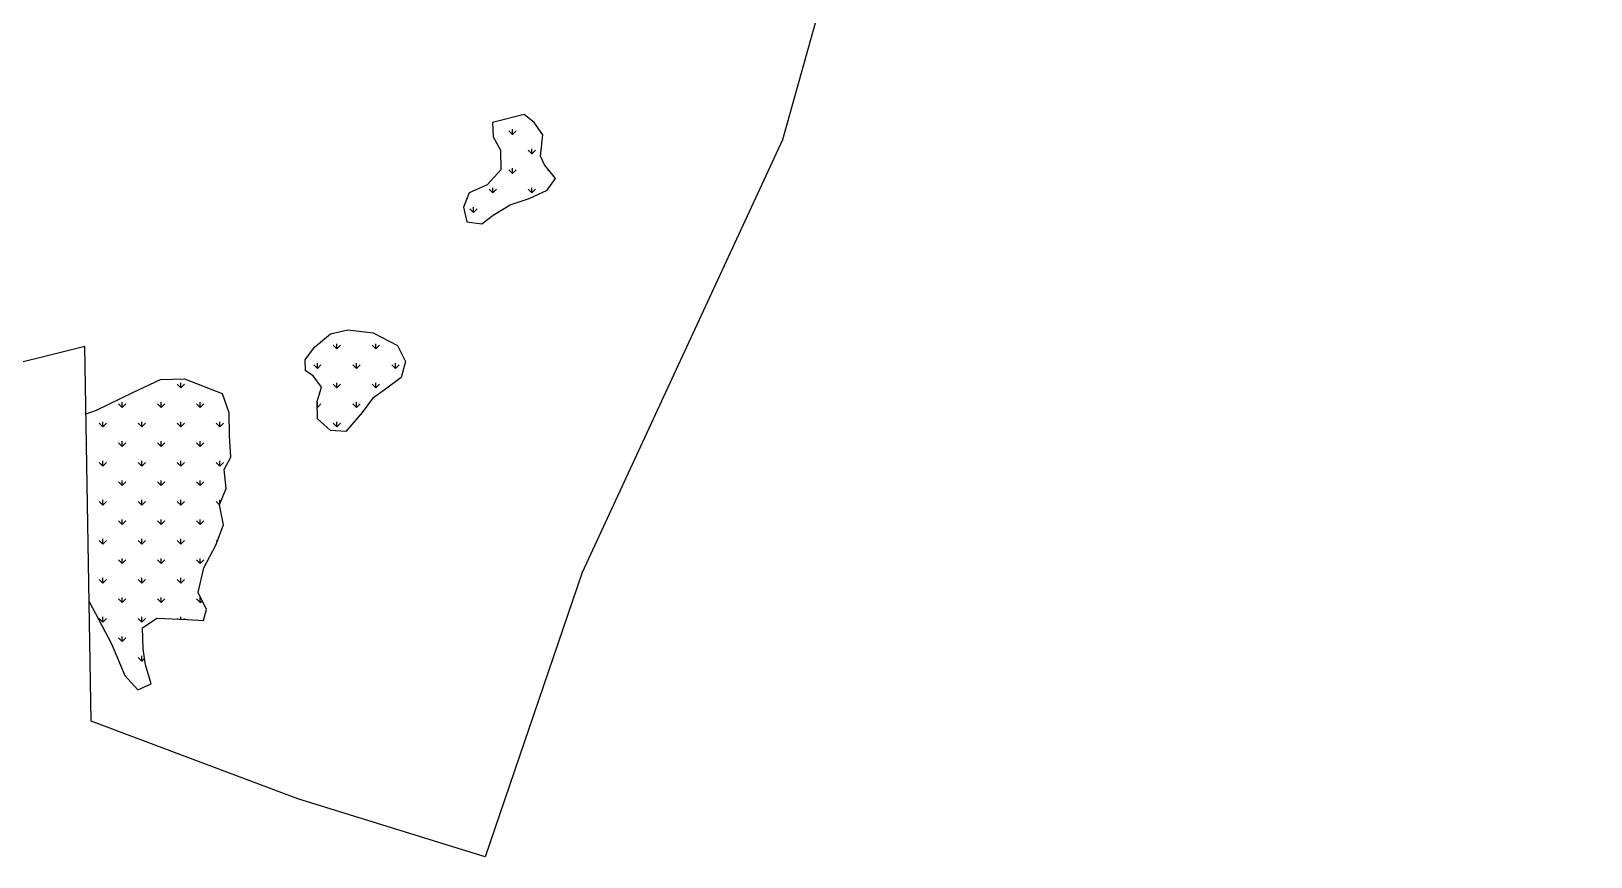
# Model space of a CAD drawing. Header units: metres. Extents: x 266585 to 279238, y 2117616 to 2136108.
# Drawn here: x 268336 to 269772, y 2117616 to 2118376 of the extents above; entities that cross this region are included whole.
import ezdxf

# ---------------------------------------------------------------- set-up
doc = ezdxf.new("R2010")
doc.units = ezdxf.units.M
doc.layers.add('MANGROOVES', color=112, linetype='Continuous')
doc.layers.add('village', color=3, linetype='Continuous')

msp = doc.modelspace()

# ---------------------------------------------------------------- hatches: boundary and pattern name
at = {"layer": 'MANGROOVES'}
h = msp.add_hatch(dxfattribs=at)
h.set_pattern_fill('GRASS', color=256)
h.paths.add_polyline_path([(268808.7, 2118252.6), (268804.9, 2118260.6), (268807, 2118280.3), (268799.2, 2118291.7), (268790, 2118299), (268760.7, 2118291.8), (268761.2, 2118278.6), (268768.1, 2118266.3), (268768.4, 2118248), (268755.7, 2118234.2), (268739.2, 2118227.1), (268734.1, 2118213.8), (268737.2, 2118200.1), (268750.9, 2118198.3), (268761.4, 2118206.4), (268777.1, 2118215.9), (268794.5, 2118221.7), (268811.1, 2118229.4), (268818.6, 2118240)])
h = msp.add_hatch(dxfattribs=at)
h.set_pattern_fill('GRASS', color=256)
h.paths.add_polyline_path([(268680.5, 2118071.7), (268673.2, 2118086.3), (268650.9, 2118098.2), (268627.5, 2118100.7), (268611.6, 2118097), (268596.9, 2118085), (268588.2, 2118073.3), (268588.7, 2118063), (268595.6, 2118058.6), (268603.3, 2118047.9), (268599.2, 2118034.9), (268599.6, 2118018.8), (268611.6, 2118008), (268625.8, 2118007.2), (268640.7, 2118024.6), (268650.3, 2118037.5), (268662.2, 2118046.1), (268676.7, 2118056.8)])
h = msp.add_hatch(dxfattribs=at)
h.set_pattern_fill('GRASS', color=256)
h.paths.add_polyline_path([(268513.8, 2117972.2), (268519.8, 2117983.7), (268518.6, 2118003.6), (268518.4, 2118024.4), (268512.3, 2118041.9), (268477.6, 2118055.5), (268454.8, 2118054.9), (268429.9, 2118043.2), (268395.8, 2118026.7), (268386.4, 2118023.2), (268389.4, 2117850.8), (268410.1, 2117811.8), (268422.3, 2117782.5), (268434.2, 2117769.3), (268446.4, 2117774.9), (268441.3, 2117792.4), (268439.1, 2117807), (268438.4, 2117826.4), (268451.6, 2117835.4), (268479.7, 2117834), (268494.8, 2117833.3), (268497.3, 2117843.5), (268489.8, 2117859.1), (268495, 2117881.8), (268506, 2117902.5), (268513.1, 2117921.3), (268509.4, 2117939.8), (268515.5, 2117954.7)])

# ---------------------------------------------------------------- linework, layer by layer
at = {"layer": 'MANGROOVES', "flags": 128}
for points in [[(268750.9, 2118198.3), (268761.4, 2118206.4), (268777.1, 2118215.9), (268794.5, 2118221.7), (268811.1, 2118229.4), (268818.6, 2118240), (268808.7, 2118252.6), (268804.9, 2118260.6), (268807, 2118280.3), (268799.2, 2118291.7), (268790, 2118299), (268760.7, 2118291.8), (268761.2, 2118278.6), (268768.1, 2118266.3), (268768.4, 2118248), (268755.7, 2118234.2), (268739.2, 2118227.1), (268734.1, 2118213.8), (268737.2, 2118200.1)], [(268588.2, 2118073.3), (268596.9, 2118085), (268611.6, 2118097), (268627.5, 2118100.7), (268650.9, 2118098.2), (268673.2, 2118086.3), (268680.5, 2118071.7), (268676.7, 2118056.8), (268662.2, 2118046.1), (268650.3, 2118037.5), (268640.7, 2118024.6), (268625.8, 2118007.2), (268611.6, 2118008), (268599.6, 2118018.8), (268599.2, 2118034.9), (268603.3, 2118047.9), (268595.6, 2118058.6), (268588.7, 2118063)]]:
    msp.add_lwpolyline(points, close=True, dxfattribs=at)
msp.add_lwpolyline([(268389.4, 2117850.8), (268410.1, 2117811.8), (268422.3, 2117782.5), (268434.2, 2117769.3), (268446.4, 2117774.9), (268441.3, 2117792.4), (268439.1, 2117807), (268438.4, 2117826.4), (268451.6, 2117835.4), (268479.7, 2117834), (268494.8, 2117833.3), (268497.3, 2117843.5), (268489.8, 2117859.1), (268495, 2117881.8), (268506, 2117902.5), (268513.1, 2117921.3), (268509.4, 2117939.8), (268515.5, 2117954.7), (268513.8, 2117972.2), (268519.8, 2117983.7), (268518.6, 2118003.6), (268518.4, 2118024.4), (268512.3, 2118041.9), (268477.6, 2118055.5), (268454.8, 2118054.9), (268429.9, 2118043.2), (268395.8, 2118026.7), (268386.4, 2118023.2)], dxfattribs=at)
at = {"layer": 'village', "color": 3, "true_color": 0x00ff00}
msp.add_polyline3d([(269781.1, 2119533, 0), (269461.8, 2119114.3, 0), (269241.7, 2118870.5, 0), (269110.9, 2118573.2, 0), (269027.6, 2118275.8, 0), (268843.3, 2117877.3, 0), (268754.1, 2117615.7, 0), (268581.6, 2117669.2, 0), (268391.3, 2117740.6, 0), (268385.4, 2118085.5, 0), (268290.2, 2118061.7, 0)], dxfattribs=at)

doc.saveas('drawing.dxf')
